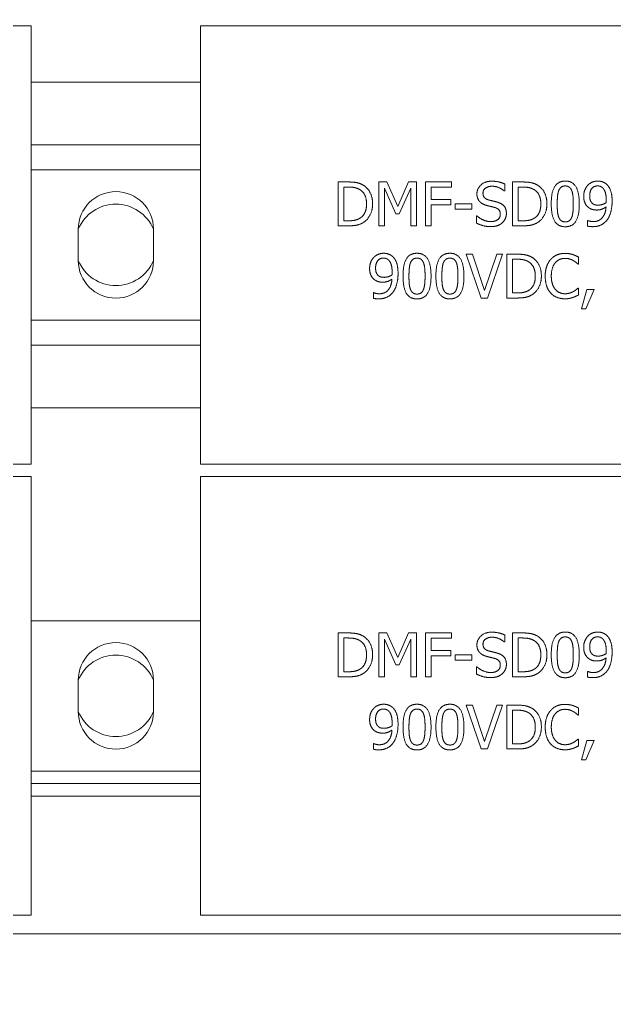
# Model space of a CAD drawing. Header units: millimetres. Extents: x 0 to 8410, y 0 to 5940.
# Drawn here: x 3430.3 to 3477.8, y 3907 to 3984.4 of the extents above; entities that cross this region are included whole.
import ezdxf

# ---------------------------------------------------------------- set-up
doc = ezdxf.new("R2010")
doc.units = ezdxf.units.MM
doc.header["$LTSCALE"] = 10
doc.layers.add('가시적인 것(ISO)', color=3, linetype='Continuous', lineweight=5, true_color=0x00ff00)
doc.layers.add('해치(ISO)', color=7, linetype='Continuous', lineweight=5)

msp = doc.modelspace()

# ---------------------------------------------------------------- hatches: boundary and pattern name
at = {"layer": '해치(ISO)'}
h = msp.add_hatch(dxfattribs=at)
h.set_pattern_fill('ANSI31', color=256, scale=254, angle=14.99998, style=0)
h.set_pattern_definition([(60, (0, 0), (-27.4963, 15.87501), [])])
edge = h.paths.add_edge_path()
edge.add_line((3209.291, 3686.734), (3249.291, 3686.734))
edge.add_line((3249.291, 3686.734), (3249.291, 3688.734))
edge.add_ellipse((3246.291, 3688.734), major_axis=(3, 0), ratio=1, start_angle=0, end_angle=90)
edge.add_line((3246.291, 3691.734), (3218.791, 3691.734))
edge.add_ellipse((3218.791, 3696.234), major_axis=(0, -4.5), ratio=1, start_angle=270, end_angle=360, ccw=False)
edge.add_line((3214.291, 3696.234), (3214.291, 3723.734))
edge.add_ellipse((3211.291, 3723.734), major_axis=(3, 0), ratio=1, start_angle=0, end_angle=90)
edge.add_line((3211.291, 3726.734), (3209.291, 3726.734))
edge.add_line((3209.291, 3726.734), (3209.291, 3686.734))
edge = h.paths.add_edge_path()
edge.add_ellipse((4495.191, 3696.234), major_axis=(4.5, 0), ratio=1, start_angle=270, end_angle=360)
edge.add_line((4499.691, 3696.234), (4499.691, 3723.734))
edge.add_ellipse((4502.691, 3723.734), major_axis=(0, 3), ratio=1, start_angle=0, end_angle=90, ccw=False)
edge.add_line((4502.691, 3726.734), (4504.691, 3726.734))
edge.add_line((4504.691, 3726.734), (4504.691, 3686.734))
edge.add_line((4504.691, 3686.734), (4464.691, 3686.734))
edge.add_line((4464.691, 3686.734), (4464.691, 3688.734))
edge.add_ellipse((4467.691, 3688.734), major_axis=(0, 3), ratio=1, start_angle=0, end_angle=90, ccw=False)
edge.add_line((4467.691, 3691.734), (4495.191, 3691.734))
edge = h.paths.add_edge_path()
edge.add_ellipse((3218.791, 4372.634), major_axis=(-4.5, 0), ratio=1, start_angle=270, end_angle=360)
edge.add_line((3214.291, 4372.634), (3214.291, 4345.134))
edge.add_ellipse((3211.291, 4345.134), major_axis=(0, -3), ratio=1, start_angle=0, end_angle=90, ccw=False)
edge.add_line((3211.291, 4342.134), (3209.291, 4342.134))
edge.add_line((3209.291, 4342.134), (3209.291, 4382.134))
edge.add_line((3209.291, 4382.134), (3249.291, 4382.134))
edge.add_line((3249.291, 4382.134), (3249.291, 4380.134))
edge.add_ellipse((3246.291, 4380.134), major_axis=(0, -3), ratio=1, start_angle=0, end_angle=90, ccw=False)
edge.add_line((3246.291, 4377.134), (3218.791, 4377.134))
edge = h.paths.add_edge_path()
edge.add_line((4467.691, 4377.134), (4495.191, 4377.134))
edge.add_ellipse((4495.191, 4372.634), major_axis=(0, 4.5), ratio=1, start_angle=270, end_angle=360, ccw=False)
edge.add_line((4499.691, 4372.634), (4499.691, 4345.134))
edge.add_ellipse((4502.691, 4345.134), major_axis=(-3, 0), ratio=1, start_angle=0, end_angle=90)
edge.add_line((4502.691, 4342.134), (4504.691, 4342.134))
edge.add_line((4504.691, 4342.134), (4504.691, 4382.134))
edge.add_line((4504.691, 4382.134), (4464.691, 4382.134))
edge.add_line((4464.691, 4382.134), (4464.691, 4380.134))
edge.add_ellipse((4467.691, 4380.134), major_axis=(-3, 0), ratio=1, start_angle=0, end_angle=90)

# ---------------------------------------------------------------- linework, layer by layer
at = {"layer": '가시적인 것(ISO)'}
for p, q in [((3431.241, 3983.934), (3373.741, 3983.934)), ((3431.241, 3948.934), (3431.241, 3983.934)), ((3502.241, 3983.934), (3444.741, 3983.934)), ((3444.741, 3983.934), (3444.741, 3948.934)), ((3431.241, 3979.434), (3444.741, 3979.434)), ((3431.241, 3974.434), (3444.741, 3974.434)), ((3431.241, 3972.434), (3444.741, 3972.434)), ((3455.722, 3971.456), (3456.519, 3971.456)), ((3455.722, 3967.956), (3455.722, 3971.456)), ((3456.542, 3971.053), (3456.187, 3971.053)), ((3456.187, 3971.053), (3456.187, 3968.359)), ((3458.987, 3971.456), (3459.622, 3971.456)), ((3458.987, 3967.956), (3458.987, 3971.456)), ((3459.42, 3970.971), (3459.42, 3967.956)), ((3460.325, 3968.92), (3459.42, 3970.971)), ((3459.622, 3971.456), (3460.495, 3969.508)), ((3460.495, 3969.508), (3461.341, 3971.456)), ((3461.522, 3970.971), (3460.609, 3968.92)), ((3461.341, 3971.456), (3461.987, 3971.456)), ((3461.522, 3967.956), (3461.522, 3970.971)), ((3461.987, 3971.456), (3461.987, 3967.956)), ((3462.696, 3971.456), (3464.79, 3971.456)), ((3462.696, 3967.956), (3462.696, 3971.456)), ((3463.162, 3971.042), (3463.162, 3970.055)), ((3464.79, 3971.042), (3463.162, 3971.042)), ((3464.79, 3971.456), (3464.79, 3971.042)), ((3469.024, 3971.292), (3469.024, 3970.736)), ((3469.634, 3971.456), (3470.431, 3971.456)), ((3469.634, 3967.956), (3469.634, 3971.456)), ((3470.454, 3971.053), (3470.099, 3971.053)), ((3470.099, 3971.053), (3470.099, 3968.359)), ((3463.162, 3970.055), (3464.722, 3970.055)), ((3464.722, 3970.055), (3464.722, 3969.641)), ((3469.024, 3970.736), (3468.99, 3970.736)), ((3463.162, 3969.641), (3463.162, 3967.956)), ((3464.722, 3969.641), (3463.162, 3969.641)), ((3465.065, 3969.7), (3466.389, 3969.7)), ((3465.065, 3969.275), (3465.065, 3969.7)), ((3466.389, 3969.275), (3465.065, 3969.275)), ((3466.389, 3969.7), (3466.389, 3969.275)), ((3460.609, 3968.92), (3460.325, 3968.92)), ((3466.781, 3968.75), (3466.815, 3968.75)), ((3466.781, 3968.166), (3466.781, 3968.75)), ((3456.527, 3967.956), (3455.722, 3967.956)), ((3456.187, 3968.359), (3456.542, 3968.359)), ((3459.42, 3967.956), (3458.987, 3967.956)), ((3461.987, 3967.956), (3461.522, 3967.956)), ((3463.162, 3967.956), (3462.696, 3967.956)), ((3470.44, 3967.956), (3469.634, 3967.956)), ((3470.099, 3968.359), (3470.454, 3968.359)), ((3475.633, 3968.387), (3475.655, 3968.387)), ((3475.633, 3967.936), (3475.633, 3968.387)), ((3434.991, 3965.184), (3434.991, 3967.684)), ((3440.991, 3967.684), (3440.991, 3965.184)), ((3465.944, 3965.693), (3466.443, 3965.693)), ((3467.149, 3962.193), (3465.944, 3965.693)), ((3466.443, 3965.693), (3467.413, 3962.786)), ((3467.413, 3962.786), (3468.383, 3965.693)), ((3468.857, 3965.693), (3467.651, 3962.193)), ((3468.383, 3965.693), (3468.857, 3965.693)), ((3469.192, 3965.693), (3469.989, 3965.693)), ((3469.192, 3962.193), (3469.192, 3965.693)), ((3474.912, 3965.461), (3474.912, 3964.899)), ((3470.011, 3965.291), (3469.657, 3965.291)), ((3469.657, 3965.291), (3469.657, 3962.596)), ((3474.912, 3964.899), (3474.875, 3964.899)), ((3458.547, 3962.625), (3458.57, 3962.625)), ((3458.547, 3962.174), (3458.547, 3962.625)), ((3469.657, 3962.596), (3470.011, 3962.596)), ((3474.878, 3962.988), (3474.912, 3962.988)), ((3474.912, 3962.988), (3474.912, 3962.432)), ((3475.165, 3961.323), (3475.579, 3962.863)), ((3476.166, 3962.863), (3475.508, 3961.323)), ((3475.579, 3962.863), (3476.166, 3962.863)), ((3467.651, 3962.193), (3467.149, 3962.193)), ((3469.997, 3962.193), (3469.192, 3962.193)), ((3475.508, 3961.323), (3475.165, 3961.323)), ((3444.741, 3960.434), (3431.241, 3960.434)), ((3444.741, 3958.434), (3431.241, 3958.434)), ((3444.741, 3953.434), (3431.241, 3953.434)), ((3373.741, 3948.934), (3431.241, 3948.934)), ((3444.741, 3948.934), (3502.241, 3948.934)), ((3431.241, 3947.934), (3373.741, 3947.934)), ((3431.241, 3912.934), (3431.241, 3947.934)), ((3502.241, 3947.934), (3444.741, 3947.934)), ((3444.741, 3947.934), (3444.741, 3912.934)), ((3431.241, 3936.434), (3444.741, 3936.434)), ((3455.722, 3935.456), (3456.519, 3935.456)), ((3455.722, 3931.956), (3455.722, 3935.456)), ((3458.987, 3935.456), (3459.622, 3935.456)), ((3458.987, 3931.956), (3458.987, 3935.456)), ((3459.622, 3935.456), (3460.495, 3933.508)), ((3460.495, 3933.508), (3461.341, 3935.456)), ((3461.341, 3935.456), (3461.987, 3935.456)), ((3461.987, 3935.456), (3461.987, 3931.956)), ((3462.696, 3935.456), (3464.79, 3935.456)), ((3462.696, 3931.956), (3462.696, 3935.456)), ((3464.79, 3935.456), (3464.79, 3935.042)), ((3469.024, 3935.292), (3469.024, 3934.736)), ((3469.634, 3935.456), (3470.431, 3935.456)), ((3469.634, 3931.956), (3469.634, 3935.456)), ((3456.542, 3935.053), (3456.187, 3935.053)), ((3456.187, 3935.053), (3456.187, 3932.359)), ((3459.42, 3934.971), (3459.42, 3931.956)), ((3460.325, 3932.92), (3459.42, 3934.971)), ((3461.522, 3934.971), (3460.609, 3932.92)), ((3461.522, 3931.956), (3461.522, 3934.971)), ((3463.162, 3935.042), (3463.162, 3934.055)), ((3464.79, 3935.042), (3463.162, 3935.042)), ((3469.024, 3934.736), (3468.99, 3934.736)), ((3470.454, 3935.053), (3470.099, 3935.053)), ((3470.099, 3935.053), (3470.099, 3932.359)), ((3463.162, 3934.055), (3464.722, 3934.055)), ((3463.162, 3933.641), (3463.162, 3931.956)), ((3464.722, 3933.641), (3463.162, 3933.641)), ((3464.722, 3934.055), (3464.722, 3933.641)), ((3465.065, 3933.7), (3466.389, 3933.7)), ((3465.065, 3933.275), (3465.065, 3933.7)), ((3466.389, 3933.7), (3466.389, 3933.275)), ((3460.609, 3932.92), (3460.325, 3932.92)), ((3466.389, 3933.275), (3465.065, 3933.275)), ((3456.187, 3932.359), (3456.542, 3932.359)), ((3466.781, 3932.75), (3466.815, 3932.75)), ((3466.781, 3932.166), (3466.781, 3932.75)), ((3470.099, 3932.359), (3470.454, 3932.359)), ((3475.633, 3932.387), (3475.655, 3932.387)), ((3475.633, 3931.936), (3475.633, 3932.387)), ((3434.991, 3929.184), (3434.991, 3931.684)), ((3440.991, 3931.684), (3440.991, 3929.184)), ((3456.527, 3931.956), (3455.722, 3931.956)), ((3459.42, 3931.956), (3458.987, 3931.956)), ((3461.987, 3931.956), (3461.522, 3931.956)), ((3463.162, 3931.956), (3462.696, 3931.956)), ((3470.44, 3931.956), (3469.634, 3931.956)), ((3465.944, 3929.693), (3466.443, 3929.693)), ((3467.149, 3926.193), (3465.944, 3929.693)), ((3466.443, 3929.693), (3467.413, 3926.786)), ((3467.413, 3926.786), (3468.383, 3929.693)), ((3468.857, 3929.693), (3467.651, 3926.193)), ((3468.383, 3929.693), (3468.857, 3929.693)), ((3469.192, 3929.693), (3469.989, 3929.693)), ((3469.192, 3926.193), (3469.192, 3929.693)), ((3470.011, 3929.291), (3469.657, 3929.291)), ((3469.657, 3929.291), (3469.657, 3926.596)), ((3474.912, 3929.461), (3474.912, 3928.899)), ((3474.912, 3928.899), (3474.875, 3928.899)), ((3474.878, 3926.988), (3474.912, 3926.988)), ((3474.912, 3926.988), (3474.912, 3926.432)), ((3475.165, 3925.323), (3475.579, 3926.863)), ((3476.166, 3926.863), (3475.508, 3925.323)), ((3475.579, 3926.863), (3476.166, 3926.863)), ((3458.547, 3926.625), (3458.57, 3926.625)), ((3458.547, 3926.174), (3458.547, 3926.625)), ((3467.651, 3926.193), (3467.149, 3926.193)), ((3469.997, 3926.193), (3469.192, 3926.193)), ((3469.657, 3926.596), (3470.011, 3926.596)), ((3475.508, 3925.323), (3475.165, 3925.323)), ((3444.741, 3924.434), (3431.241, 3924.434)), ((3444.741, 3923.434), (3431.241, 3923.434)), ((3444.741, 3922.434), (3431.241, 3922.434)), ((3373.741, 3912.934), (3431.241, 3912.934)), ((3444.741, 3912.934), (3502.241, 3912.934)), ((3758.491, 3911.434), (3330.491, 3911.434))]:
    msp.add_line(p, q, dxfattribs=at)
for centre, radius, start, end in [((3437.991, 3967.684), 3, 0, 180), ((3437.991, 3966.434), 3.25, 22.61986, 157.38014), ((3437.991, 3966.434), 3.25, 202.61986, 337.38014), ((3437.991, 3965.184), 3, 180, 0), ((3437.991, 3931.684), 3, 0, 180), ((3437.991, 3930.434), 3.25, 22.61986, 157.38014), ((3437.991, 3930.434), 3.25, 202.61986, 337.38014), ((3437.991, 3929.184), 3, 180, 0)]:
    msp.add_arc(centre, radius, start, end, dxfattribs=at)
for points in [[(3456.519, 3971.456), (3457.012, 3971.456), (3457.574, 3971.309), (3457.773, 3971.178)], [(3457.466, 3970.843), (3457.279, 3970.954), (3456.856, 3971.053), (3456.542, 3971.053)], [(3457.997, 3969.709), (3457.997, 3970.112), (3457.73, 3970.682), (3457.466, 3970.843)], [(3457.773, 3971.178), (3458.11, 3970.954), (3458.482, 3970.214), (3458.482, 3969.703)], [(3466.806, 3970.517), (3466.806, 3970.943), (3467.47, 3971.518), (3467.983, 3971.518)], [(3468.014, 3971.116), (3467.691, 3971.116), (3467.291, 3970.812), (3467.291, 3970.565)], [(3467.983, 3971.518), (3468.278, 3971.518), (3468.8, 3971.402), (3469.024, 3971.292)], [(3468.99, 3970.736), (3468.823, 3970.889), (3468.301, 3971.116), (3468.014, 3971.116)], [(3470.431, 3971.456), (3470.925, 3971.456), (3471.486, 3971.309), (3471.685, 3971.178)], [(3471.378, 3970.843), (3471.191, 3970.954), (3470.769, 3971.053), (3470.454, 3971.053)], [(3471.909, 3969.709), (3471.909, 3970.112), (3471.642, 3970.682), (3471.378, 3970.843)], [(3471.685, 3971.178), (3472.022, 3970.954), (3472.394, 3970.214), (3472.394, 3969.703)], [(3472.74, 3969.703), (3472.74, 3970.651), (3473.287, 3971.527), (3473.86, 3971.527)], [(3473.86, 3971.138), (3473.664, 3971.138), (3473.412, 3970.954), (3473.338, 3970.77)], [(3473.86, 3971.527), (3474.436, 3971.527), (3474.978, 3970.619), (3474.978, 3969.706)], [(3474.373, 3970.775), (3474.303, 3970.954), (3474.056, 3971.138), (3473.86, 3971.138)], [(3475.329, 3970.319), (3475.329, 3970.588), (3475.505, 3971.036), (3475.658, 3971.198)], [(3475.658, 3971.198), (3475.803, 3971.354), (3476.226, 3971.527), (3476.441, 3971.527)], [(3476.438, 3971.144), (3476.149, 3971.144), (3475.806, 3970.73), (3475.806, 3970.339)], [(3476.878, 3970.946), (3476.776, 3971.059), (3476.563, 3971.144), (3476.438, 3971.144)], [(3476.441, 3971.527), (3476.682, 3971.527), (3477.074, 3971.365), (3477.218, 3971.212)], [(3477.125, 3970.021), (3477.125, 3970.375), (3476.994, 3970.824), (3476.878, 3970.946)], [(3477.218, 3971.212), (3477.4, 3971.019), (3477.598, 3970.395), (3477.598, 3969.916)], [(3467.033, 3969.885), (3466.925, 3970.001), (3466.806, 3970.313), (3466.806, 3970.517)], [(3467.291, 3970.565), (3467.291, 3970.344), (3467.527, 3970.08), (3467.748, 3970.021)], [(3473.338, 3970.77), (3473.267, 3970.591), (3473.216, 3970.046), (3473.216, 3969.703)], [(3474.501, 3969.706), (3474.501, 3970.066), (3474.444, 3970.597), (3474.373, 3970.775)], [(3475.709, 3969.425), (3475.522, 3969.57), (3475.329, 3970.01), (3475.329, 3970.319)], [(3475.806, 3970.339), (3475.806, 3970.117), (3475.919, 3969.831), (3476.044, 3969.729)], [(3457.509, 3968.591), (3457.753, 3968.756), (3457.997, 3969.3), (3457.997, 3969.709)], [(3458.482, 3969.703), (3458.482, 3969.224), (3458.093, 3968.452), (3457.767, 3968.237)], [(3467.612, 3969.576), (3467.43, 3969.624), (3467.144, 3969.768), (3467.033, 3969.885)], [(3468.244, 3969.417), (3468.083, 3969.462), (3467.813, 3969.525), (3467.612, 3969.576)], [(3467.748, 3970.021), (3467.895, 3969.981), (3468.324, 3969.879), (3468.465, 3969.837)], [(3468.675, 3968.881), (3468.675, 3969.091), (3468.468, 3969.352), (3468.244, 3969.417)], [(3468.465, 3969.837), (3468.826, 3969.726), (3469.16, 3969.281), (3469.16, 3968.954)], [(3471.421, 3968.591), (3471.665, 3968.756), (3471.909, 3969.3), (3471.909, 3969.709)], [(3472.394, 3969.703), (3472.394, 3969.224), (3472.005, 3968.452), (3471.679, 3968.237)], [(3473.86, 3967.882), (3473.281, 3967.882), (3472.74, 3968.781), (3472.74, 3969.703)], [(3473.216, 3969.703), (3473.216, 3969.335), (3473.262, 3968.841), (3473.335, 3968.648)], [(3474.978, 3969.706), (3474.978, 3968.764), (3474.43, 3967.882), (3473.86, 3967.882)], [(3474.376, 3968.64), (3474.444, 3968.813), (3474.501, 3969.346), (3474.501, 3969.706)], [(3476.384, 3969.218), (3476.192, 3969.218), (3475.871, 3969.303), (3475.709, 3969.425)], [(3476.044, 3969.729), (3476.135, 3969.655), (3476.359, 3969.607), (3476.489, 3969.607)], [(3476.092, 3968.294), (3476.552, 3968.294), (3477.076, 3968.901), (3477.113, 3969.462)], [(3477.113, 3969.462), (3476.926, 3969.335), (3476.586, 3969.218), (3476.384, 3969.218)], [(3476.489, 3969.607), (3476.64, 3969.607), (3476.986, 3969.712), (3477.116, 3969.8)], [(3477.116, 3969.8), (3477.119, 3969.834), (3477.125, 3969.95), (3477.125, 3970.021)], [(3477.598, 3969.916), (3477.598, 3969.482), (3477.403, 3968.705), (3477.213, 3968.447)], [(3456.542, 3968.359), (3456.851, 3968.359), (3457.319, 3968.458), (3457.509, 3968.591)], [(3466.815, 3968.75), (3467.044, 3968.535), (3467.626, 3968.296), (3467.895, 3968.296)], [(3467.895, 3968.296), (3468.281, 3968.296), (3468.675, 3968.617), (3468.675, 3968.881)], [(3469.16, 3968.954), (3469.16, 3968.747), (3468.993, 3968.35), (3468.843, 3968.211)], [(3470.454, 3968.359), (3470.763, 3968.359), (3471.231, 3968.458), (3471.421, 3968.591)], [(3473.335, 3968.648), (3473.403, 3968.467), (3473.656, 3968.271), (3473.86, 3968.271)], [(3473.86, 3968.271), (3474.053, 3968.271), (3474.305, 3968.455), (3474.376, 3968.64)], [(3457.767, 3968.237), (3457.5, 3968.07), (3456.953, 3967.956), (3456.527, 3967.956)], [(3467.929, 3967.894), (3467.549, 3967.894), (3467.016, 3968.053), (3466.781, 3968.166)], [(3468.843, 3968.211), (3468.675, 3968.058), (3468.25, 3967.894), (3467.929, 3967.894)], [(3471.679, 3968.237), (3471.412, 3968.07), (3470.865, 3967.956), (3470.44, 3967.956)], [(3476.03, 3967.888), (3475.936, 3967.888), (3475.724, 3967.908), (3475.633, 3967.936)], [(3475.655, 3968.387), (3475.715, 3968.353), (3475.965, 3968.294), (3476.092, 3968.294)], [(3477.213, 3968.447), (3477.011, 3968.174), (3476.444, 3967.888), (3476.03, 3967.888)], [(3458.243, 3964.556), (3458.243, 3964.826), (3458.419, 3965.274), (3458.572, 3965.435)], [(3458.572, 3965.435), (3458.717, 3965.591), (3459.14, 3965.764), (3459.355, 3965.764)], [(3459.352, 3965.381), (3459.063, 3965.381), (3458.72, 3964.967), (3458.72, 3964.576)], [(3459.792, 3965.183), (3459.69, 3965.296), (3459.477, 3965.381), (3459.352, 3965.381)], [(3459.355, 3965.764), (3459.596, 3965.764), (3459.988, 3965.603), (3460.132, 3965.45)], [(3460.132, 3965.45), (3460.314, 3965.257), (3460.512, 3964.633), (3460.512, 3964.153)], [(3460.907, 3963.941), (3460.907, 3964.888), (3461.454, 3965.764), (3462.027, 3965.764)], [(3462.027, 3965.764), (3462.603, 3965.764), (3463.145, 3964.857), (3463.145, 3963.943)], [(3463.533, 3963.941), (3463.533, 3964.888), (3464.081, 3965.764), (3464.653, 3965.764)], [(3464.653, 3965.764), (3465.229, 3965.764), (3465.771, 3964.857), (3465.771, 3963.943)], [(3469.989, 3965.693), (3470.482, 3965.693), (3471.044, 3965.546), (3471.242, 3965.415)], [(3471.242, 3965.415), (3471.58, 3965.191), (3471.951, 3964.451), (3471.951, 3963.941)], [(3472.694, 3965.274), (3472.904, 3965.509), (3473.477, 3965.756), (3473.832, 3965.756)], [(3473.832, 3965.756), (3474.008, 3965.756), (3474.317, 3965.705), (3474.447, 3965.665)], [(3474.447, 3965.665), (3474.561, 3965.628), (3474.796, 3965.523), (3474.912, 3965.461)], [(3460.039, 3964.258), (3460.039, 3964.613), (3459.908, 3965.061), (3459.792, 3965.183)], [(3461.505, 3965.007), (3461.434, 3964.828), (3461.383, 3964.284), (3461.383, 3963.941)], [(3462.027, 3965.376), (3461.831, 3965.376), (3461.579, 3965.191), (3461.505, 3965.007)], [(3462.54, 3965.013), (3462.469, 3965.191), (3462.223, 3965.376), (3462.027, 3965.376)], [(3462.668, 3963.943), (3462.668, 3964.304), (3462.611, 3964.834), (3462.54, 3965.013)], [(3464.132, 3965.007), (3464.061, 3964.828), (3464.01, 3964.284), (3464.01, 3963.941)], [(3464.653, 3965.376), (3464.458, 3965.376), (3464.205, 3965.191), (3464.132, 3965.007)], [(3465.167, 3965.013), (3465.096, 3965.191), (3464.849, 3965.376), (3464.653, 3965.376)], [(3465.294, 3963.943), (3465.294, 3964.304), (3465.238, 3964.834), (3465.167, 3965.013)], [(3470.936, 3965.081), (3470.749, 3965.191), (3470.326, 3965.291), (3470.011, 3965.291)], [(3471.466, 3963.946), (3471.466, 3964.349), (3471.2, 3964.919), (3470.936, 3965.081)], [(3472.258, 3963.941), (3472.258, 3964.38), (3472.482, 3965.033), (3472.694, 3965.274)], [(3473.055, 3964.999), (3472.907, 3964.82), (3472.743, 3964.278), (3472.743, 3963.941)], [(3473.829, 3965.359), (3473.605, 3965.359), (3473.205, 3965.174), (3473.055, 3964.999)], [(3474.481, 3965.191), (3474.348, 3965.265), (3474.033, 3965.359), (3473.829, 3965.359)], [(3474.875, 3964.899), (3474.813, 3964.956), (3474.62, 3965.115), (3474.481, 3965.191)], [(3458.623, 3963.663), (3458.436, 3963.807), (3458.243, 3964.247), (3458.243, 3964.556)], [(3458.72, 3964.576), (3458.72, 3964.355), (3458.833, 3964.068), (3458.958, 3963.966)], [(3458.958, 3963.966), (3459.049, 3963.892), (3459.273, 3963.844), (3459.403, 3963.844)], [(3459.403, 3963.844), (3459.554, 3963.844), (3459.9, 3963.949), (3460.03, 3964.037)], [(3460.03, 3964.037), (3460.033, 3964.071), (3460.039, 3964.187), (3460.039, 3964.258)], [(3460.512, 3964.153), (3460.512, 3963.719), (3460.317, 3962.942), (3460.127, 3962.684)], [(3462.027, 3962.12), (3461.448, 3962.12), (3460.907, 3963.019), (3460.907, 3963.941)], [(3461.383, 3963.941), (3461.383, 3963.572), (3461.429, 3963.078), (3461.502, 3962.885)], [(3463.145, 3963.943), (3463.145, 3963.002), (3462.597, 3962.12), (3462.027, 3962.12)], [(3462.543, 3962.877), (3462.611, 3963.05), (3462.668, 3963.583), (3462.668, 3963.943)], [(3464.653, 3962.12), (3464.075, 3962.12), (3463.533, 3963.019), (3463.533, 3963.941)], [(3464.01, 3963.941), (3464.01, 3963.572), (3464.055, 3963.078), (3464.129, 3962.885)], [(3465.771, 3963.943), (3465.771, 3963.002), (3465.224, 3962.12), (3464.653, 3962.12)], [(3465.17, 3962.877), (3465.238, 3963.05), (3465.294, 3963.583), (3465.294, 3963.943)], [(3470.978, 3962.829), (3471.222, 3962.993), (3471.466, 3963.538), (3471.466, 3963.946)], [(3471.951, 3963.941), (3471.951, 3963.461), (3471.563, 3962.69), (3471.237, 3962.474)], [(3472.697, 3962.591), (3472.487, 3962.817), (3472.258, 3963.498), (3472.258, 3963.941)], [(3472.743, 3963.941), (3472.743, 3963.58), (3472.916, 3963.061), (3473.066, 3962.883)], [(3459.299, 3963.456), (3459.106, 3963.456), (3458.785, 3963.541), (3458.623, 3963.663)], [(3459.006, 3962.531), (3459.466, 3962.531), (3459.991, 3963.138), (3460.027, 3963.7)], [(3460.027, 3963.7), (3459.84, 3963.572), (3459.5, 3963.456), (3459.299, 3963.456)], [(3458.57, 3962.625), (3458.629, 3962.591), (3458.879, 3962.531), (3459.006, 3962.531)], [(3460.127, 3962.684), (3459.925, 3962.412), (3459.358, 3962.125), (3458.944, 3962.125)], [(3461.502, 3962.885), (3461.57, 3962.704), (3461.823, 3962.508), (3462.027, 3962.508)], [(3462.027, 3962.508), (3462.22, 3962.508), (3462.472, 3962.693), (3462.543, 3962.877)], [(3464.129, 3962.885), (3464.197, 3962.704), (3464.449, 3962.508), (3464.653, 3962.508)], [(3464.653, 3962.508), (3464.846, 3962.508), (3465.099, 3962.693), (3465.17, 3962.877)], [(3471.237, 3962.474), (3470.97, 3962.307), (3470.422, 3962.193), (3469.997, 3962.193)], [(3470.011, 3962.596), (3470.32, 3962.596), (3470.788, 3962.695), (3470.978, 3962.829)], [(3473.823, 3962.131), (3473.483, 3962.131), (3472.907, 3962.361), (3472.697, 3962.591)], [(3473.066, 3962.883), (3473.213, 3962.71), (3473.608, 3962.534), (3473.829, 3962.534)], [(3473.829, 3962.534), (3474.03, 3962.534), (3474.373, 3962.633), (3474.507, 3962.707)], [(3474.912, 3962.432), (3474.796, 3962.378), (3474.592, 3962.279), (3474.447, 3962.233)], [(3474.507, 3962.707), (3474.634, 3962.781), (3474.824, 3962.934), (3474.878, 3962.988)], [(3458.944, 3962.125), (3458.85, 3962.125), (3458.638, 3962.145), (3458.547, 3962.174)], [(3474.447, 3962.233), (3474.294, 3962.182), (3474.033, 3962.131), (3473.823, 3962.131)], [(3456.519, 3935.456), (3457.012, 3935.456), (3457.574, 3935.309), (3457.773, 3935.178)], [(3457.773, 3935.178), (3458.11, 3934.954), (3458.482, 3934.214), (3458.482, 3933.703)], [(3466.806, 3934.517), (3466.806, 3934.943), (3467.47, 3935.518), (3467.983, 3935.518)], [(3467.983, 3935.518), (3468.278, 3935.518), (3468.8, 3935.402), (3469.024, 3935.292)], [(3470.431, 3935.456), (3470.925, 3935.456), (3471.486, 3935.309), (3471.685, 3935.178)], [(3471.685, 3935.178), (3472.022, 3934.954), (3472.394, 3934.214), (3472.394, 3933.703)], [(3472.74, 3933.703), (3472.74, 3934.651), (3473.287, 3935.527), (3473.86, 3935.527)], [(3473.86, 3935.527), (3474.436, 3935.527), (3474.978, 3934.619), (3474.978, 3933.706)], [(3475.329, 3934.319), (3475.329, 3934.588), (3475.505, 3935.036), (3475.658, 3935.198)], [(3475.658, 3935.198), (3475.803, 3935.354), (3476.226, 3935.527), (3476.441, 3935.527)], [(3476.441, 3935.527), (3476.682, 3935.527), (3477.074, 3935.365), (3477.218, 3935.212)], [(3477.218, 3935.212), (3477.4, 3935.019), (3477.598, 3934.395), (3477.598, 3933.916)], [(3457.466, 3934.843), (3457.279, 3934.954), (3456.856, 3935.053), (3456.542, 3935.053)], [(3457.997, 3933.709), (3457.997, 3934.112), (3457.73, 3934.682), (3457.466, 3934.843)], [(3467.033, 3933.885), (3466.925, 3934.001), (3466.806, 3934.313), (3466.806, 3934.517)], [(3468.014, 3935.116), (3467.691, 3935.116), (3467.291, 3934.812), (3467.291, 3934.565)], [(3467.291, 3934.565), (3467.291, 3934.344), (3467.527, 3934.08), (3467.748, 3934.021)], [(3468.99, 3934.736), (3468.823, 3934.889), (3468.301, 3935.116), (3468.014, 3935.116)], [(3471.378, 3934.843), (3471.191, 3934.954), (3470.769, 3935.053), (3470.454, 3935.053)], [(3471.909, 3933.709), (3471.909, 3934.112), (3471.642, 3934.682), (3471.378, 3934.843)], [(3473.338, 3934.77), (3473.267, 3934.591), (3473.216, 3934.046), (3473.216, 3933.703)], [(3473.86, 3935.138), (3473.664, 3935.138), (3473.412, 3934.954), (3473.338, 3934.77)], [(3474.373, 3934.775), (3474.303, 3934.954), (3474.056, 3935.138), (3473.86, 3935.138)], [(3474.501, 3933.706), (3474.501, 3934.066), (3474.444, 3934.597), (3474.373, 3934.775)], [(3476.438, 3935.144), (3476.149, 3935.144), (3475.806, 3934.73), (3475.806, 3934.339)], [(3476.878, 3934.946), (3476.776, 3935.059), (3476.563, 3935.144), (3476.438, 3935.144)], [(3477.125, 3934.021), (3477.125, 3934.375), (3476.994, 3934.824), (3476.878, 3934.946)], [(3457.509, 3932.591), (3457.753, 3932.756), (3457.997, 3933.3), (3457.997, 3933.709)], [(3458.482, 3933.703), (3458.482, 3933.224), (3458.093, 3932.452), (3457.767, 3932.237)], [(3467.612, 3933.576), (3467.43, 3933.624), (3467.144, 3933.768), (3467.033, 3933.885)], [(3467.748, 3934.021), (3467.895, 3933.981), (3468.324, 3933.879), (3468.465, 3933.837)], [(3468.465, 3933.837), (3468.826, 3933.726), (3469.16, 3933.281), (3469.16, 3932.954)], [(3471.421, 3932.591), (3471.665, 3932.756), (3471.909, 3933.3), (3471.909, 3933.709)], [(3472.394, 3933.703), (3472.394, 3933.224), (3472.005, 3932.452), (3471.679, 3932.237)], [(3473.86, 3931.882), (3473.281, 3931.882), (3472.74, 3932.781), (3472.74, 3933.703)], [(3473.216, 3933.703), (3473.216, 3933.335), (3473.262, 3932.841), (3473.335, 3932.648)], [(3474.978, 3933.706), (3474.978, 3932.764), (3474.43, 3931.882), (3473.86, 3931.882)], [(3474.376, 3932.64), (3474.444, 3932.813), (3474.501, 3933.346), (3474.501, 3933.706)], [(3475.709, 3933.425), (3475.522, 3933.57), (3475.329, 3934.01), (3475.329, 3934.319)], [(3475.806, 3934.339), (3475.806, 3934.117), (3475.919, 3933.831), (3476.044, 3933.729)], [(3476.044, 3933.729), (3476.135, 3933.655), (3476.359, 3933.607), (3476.489, 3933.607)], [(3476.489, 3933.607), (3476.64, 3933.607), (3476.986, 3933.712), (3477.116, 3933.8)], [(3477.116, 3933.8), (3477.119, 3933.834), (3477.125, 3933.95), (3477.125, 3934.021)], [(3477.598, 3933.916), (3477.598, 3933.482), (3477.403, 3932.705), (3477.213, 3932.447)], [(3468.244, 3933.417), (3468.083, 3933.462), (3467.813, 3933.525), (3467.612, 3933.576)], [(3467.895, 3932.296), (3468.281, 3932.296), (3468.675, 3932.617), (3468.675, 3932.881)], [(3468.675, 3932.881), (3468.675, 3933.091), (3468.468, 3933.352), (3468.244, 3933.417)], [(3469.16, 3932.954), (3469.16, 3932.747), (3468.993, 3932.35), (3468.843, 3932.211)], [(3476.384, 3933.218), (3476.192, 3933.218), (3475.871, 3933.303), (3475.709, 3933.425)], [(3476.092, 3932.294), (3476.552, 3932.294), (3477.076, 3932.901), (3477.113, 3933.462)], [(3477.113, 3933.462), (3476.926, 3933.335), (3476.586, 3933.218), (3476.384, 3933.218)], [(3457.767, 3932.237), (3457.5, 3932.07), (3456.953, 3931.956), (3456.527, 3931.956)], [(3456.542, 3932.359), (3456.851, 3932.359), (3457.319, 3932.458), (3457.509, 3932.591)], [(3467.929, 3931.894), (3467.549, 3931.894), (3467.016, 3932.053), (3466.781, 3932.166)], [(3466.815, 3932.75), (3467.044, 3932.535), (3467.626, 3932.296), (3467.895, 3932.296)], [(3468.843, 3932.211), (3468.675, 3932.058), (3468.25, 3931.894), (3467.929, 3931.894)], [(3471.679, 3932.237), (3471.412, 3932.07), (3470.865, 3931.956), (3470.44, 3931.956)], [(3470.454, 3932.359), (3470.763, 3932.359), (3471.231, 3932.458), (3471.421, 3932.591)], [(3473.335, 3932.648), (3473.403, 3932.467), (3473.656, 3932.271), (3473.86, 3932.271)], [(3473.86, 3932.271), (3474.053, 3932.271), (3474.305, 3932.455), (3474.376, 3932.64)], [(3475.655, 3932.387), (3475.715, 3932.353), (3475.965, 3932.294), (3476.092, 3932.294)], [(3477.213, 3932.447), (3477.011, 3932.174), (3476.444, 3931.888), (3476.03, 3931.888)], [(3476.03, 3931.888), (3475.936, 3931.888), (3475.724, 3931.908), (3475.633, 3931.936)], [(3458.572, 3929.435), (3458.717, 3929.591), (3459.14, 3929.764), (3459.355, 3929.764)], [(3459.355, 3929.764), (3459.596, 3929.764), (3459.988, 3929.603), (3460.132, 3929.45)], [(3460.907, 3927.941), (3460.907, 3928.888), (3461.454, 3929.764), (3462.027, 3929.764)], [(3462.027, 3929.764), (3462.603, 3929.764), (3463.145, 3928.857), (3463.145, 3927.943)], [(3463.533, 3927.941), (3463.533, 3928.888), (3464.081, 3929.764), (3464.653, 3929.764)], [(3464.653, 3929.764), (3465.229, 3929.764), (3465.771, 3928.857), (3465.771, 3927.943)], [(3472.694, 3929.274), (3472.904, 3929.509), (3473.477, 3929.756), (3473.832, 3929.756)], [(3473.832, 3929.756), (3474.008, 3929.756), (3474.317, 3929.705), (3474.447, 3929.665)], [(3458.243, 3928.556), (3458.243, 3928.826), (3458.419, 3929.274), (3458.572, 3929.435)], [(3459.352, 3929.381), (3459.063, 3929.381), (3458.72, 3928.967), (3458.72, 3928.576)], [(3459.792, 3929.183), (3459.69, 3929.296), (3459.477, 3929.381), (3459.352, 3929.381)], [(3460.039, 3928.258), (3460.039, 3928.613), (3459.908, 3929.061), (3459.792, 3929.183)], [(3460.132, 3929.45), (3460.314, 3929.257), (3460.512, 3928.633), (3460.512, 3928.153)], [(3461.505, 3929.007), (3461.434, 3928.828), (3461.383, 3928.284), (3461.383, 3927.941)], [(3462.027, 3929.376), (3461.831, 3929.376), (3461.579, 3929.191), (3461.505, 3929.007)], [(3462.54, 3929.013), (3462.469, 3929.191), (3462.223, 3929.376), (3462.027, 3929.376)], [(3462.668, 3927.943), (3462.668, 3928.304), (3462.611, 3928.834), (3462.54, 3929.013)], [(3464.132, 3929.007), (3464.061, 3928.828), (3464.01, 3928.284), (3464.01, 3927.941)], [(3464.653, 3929.376), (3464.458, 3929.376), (3464.205, 3929.191), (3464.132, 3929.007)], [(3465.167, 3929.013), (3465.096, 3929.191), (3464.849, 3929.376), (3464.653, 3929.376)], [(3465.294, 3927.943), (3465.294, 3928.304), (3465.238, 3928.834), (3465.167, 3929.013)], [(3469.989, 3929.693), (3470.482, 3929.693), (3471.044, 3929.546), (3471.242, 3929.415)], [(3470.936, 3929.081), (3470.749, 3929.191), (3470.326, 3929.291), (3470.011, 3929.291)], [(3471.466, 3927.946), (3471.466, 3928.349), (3471.2, 3928.919), (3470.936, 3929.081)], [(3471.242, 3929.415), (3471.58, 3929.191), (3471.951, 3928.451), (3471.951, 3927.941)], [(3472.258, 3927.941), (3472.258, 3928.38), (3472.482, 3929.033), (3472.694, 3929.274)], [(3473.055, 3928.999), (3472.907, 3928.82), (3472.743, 3928.278), (3472.743, 3927.941)], [(3473.829, 3929.359), (3473.605, 3929.359), (3473.205, 3929.174), (3473.055, 3928.999)], [(3474.481, 3929.191), (3474.348, 3929.265), (3474.033, 3929.359), (3473.829, 3929.359)], [(3474.447, 3929.665), (3474.561, 3929.628), (3474.796, 3929.523), (3474.912, 3929.461)], [(3474.875, 3928.899), (3474.813, 3928.956), (3474.62, 3929.115), (3474.481, 3929.191)], [(3458.623, 3927.663), (3458.436, 3927.807), (3458.243, 3928.247), (3458.243, 3928.556)], [(3458.72, 3928.576), (3458.72, 3928.355), (3458.833, 3928.068), (3458.958, 3927.966)], [(3460.03, 3928.037), (3460.033, 3928.071), (3460.039, 3928.187), (3460.039, 3928.258)], [(3459.299, 3927.456), (3459.106, 3927.456), (3458.785, 3927.541), (3458.623, 3927.663)], [(3458.958, 3927.966), (3459.049, 3927.892), (3459.273, 3927.844), (3459.403, 3927.844)], [(3459.006, 3926.531), (3459.466, 3926.531), (3459.991, 3927.138), (3460.027, 3927.7)], [(3460.027, 3927.7), (3459.84, 3927.572), (3459.5, 3927.456), (3459.299, 3927.456)], [(3459.403, 3927.844), (3459.554, 3927.844), (3459.9, 3927.949), (3460.03, 3928.037)], [(3460.512, 3928.153), (3460.512, 3927.719), (3460.317, 3926.942), (3460.127, 3926.684)], [(3462.027, 3926.12), (3461.448, 3926.12), (3460.907, 3927.019), (3460.907, 3927.941)], [(3461.383, 3927.941), (3461.383, 3927.572), (3461.429, 3927.078), (3461.502, 3926.885)], [(3463.145, 3927.943), (3463.145, 3927.002), (3462.597, 3926.12), (3462.027, 3926.12)], [(3462.543, 3926.877), (3462.611, 3927.05), (3462.668, 3927.583), (3462.668, 3927.943)], [(3464.653, 3926.12), (3464.075, 3926.12), (3463.533, 3927.019), (3463.533, 3927.941)], [(3464.01, 3927.941), (3464.01, 3927.572), (3464.055, 3927.078), (3464.129, 3926.885)], [(3465.771, 3927.943), (3465.771, 3927.002), (3465.224, 3926.12), (3464.653, 3926.12)], [(3465.17, 3926.877), (3465.238, 3927.05), (3465.294, 3927.583), (3465.294, 3927.943)], [(3470.978, 3926.829), (3471.222, 3926.993), (3471.466, 3927.538), (3471.466, 3927.946)], [(3471.951, 3927.941), (3471.951, 3927.461), (3471.563, 3926.69), (3471.237, 3926.474)], [(3472.697, 3926.591), (3472.487, 3926.817), (3472.258, 3927.498), (3472.258, 3927.941)], [(3472.743, 3927.941), (3472.743, 3927.58), (3472.916, 3927.061), (3473.066, 3926.883)], [(3460.127, 3926.684), (3459.925, 3926.412), (3459.358, 3926.125), (3458.944, 3926.125)], [(3461.502, 3926.885), (3461.57, 3926.704), (3461.823, 3926.508), (3462.027, 3926.508)], [(3462.027, 3926.508), (3462.22, 3926.508), (3462.472, 3926.693), (3462.543, 3926.877)], [(3464.129, 3926.885), (3464.197, 3926.704), (3464.449, 3926.508), (3464.653, 3926.508)], [(3464.653, 3926.508), (3464.846, 3926.508), (3465.099, 3926.693), (3465.17, 3926.877)], [(3470.011, 3926.596), (3470.32, 3926.596), (3470.788, 3926.695), (3470.978, 3926.829)], [(3473.066, 3926.883), (3473.213, 3926.71), (3473.608, 3926.534), (3473.829, 3926.534)], [(3473.829, 3926.534), (3474.03, 3926.534), (3474.373, 3926.633), (3474.507, 3926.707)], [(3474.507, 3926.707), (3474.634, 3926.781), (3474.824, 3926.934), (3474.878, 3926.988)], [(3458.944, 3926.125), (3458.85, 3926.125), (3458.638, 3926.145), (3458.547, 3926.174)], [(3458.57, 3926.625), (3458.629, 3926.591), (3458.879, 3926.531), (3459.006, 3926.531)], [(3471.237, 3926.474), (3470.97, 3926.307), (3470.422, 3926.193), (3469.997, 3926.193)], [(3473.823, 3926.131), (3473.483, 3926.131), (3472.907, 3926.361), (3472.697, 3926.591)], [(3474.447, 3926.233), (3474.294, 3926.182), (3474.033, 3926.131), (3473.823, 3926.131)], [(3474.912, 3926.432), (3474.796, 3926.378), (3474.592, 3926.279), (3474.447, 3926.233)]]:
    msp.add_open_spline(points, degree=2, dxfattribs=at)

doc.saveas('drawing.dxf')
